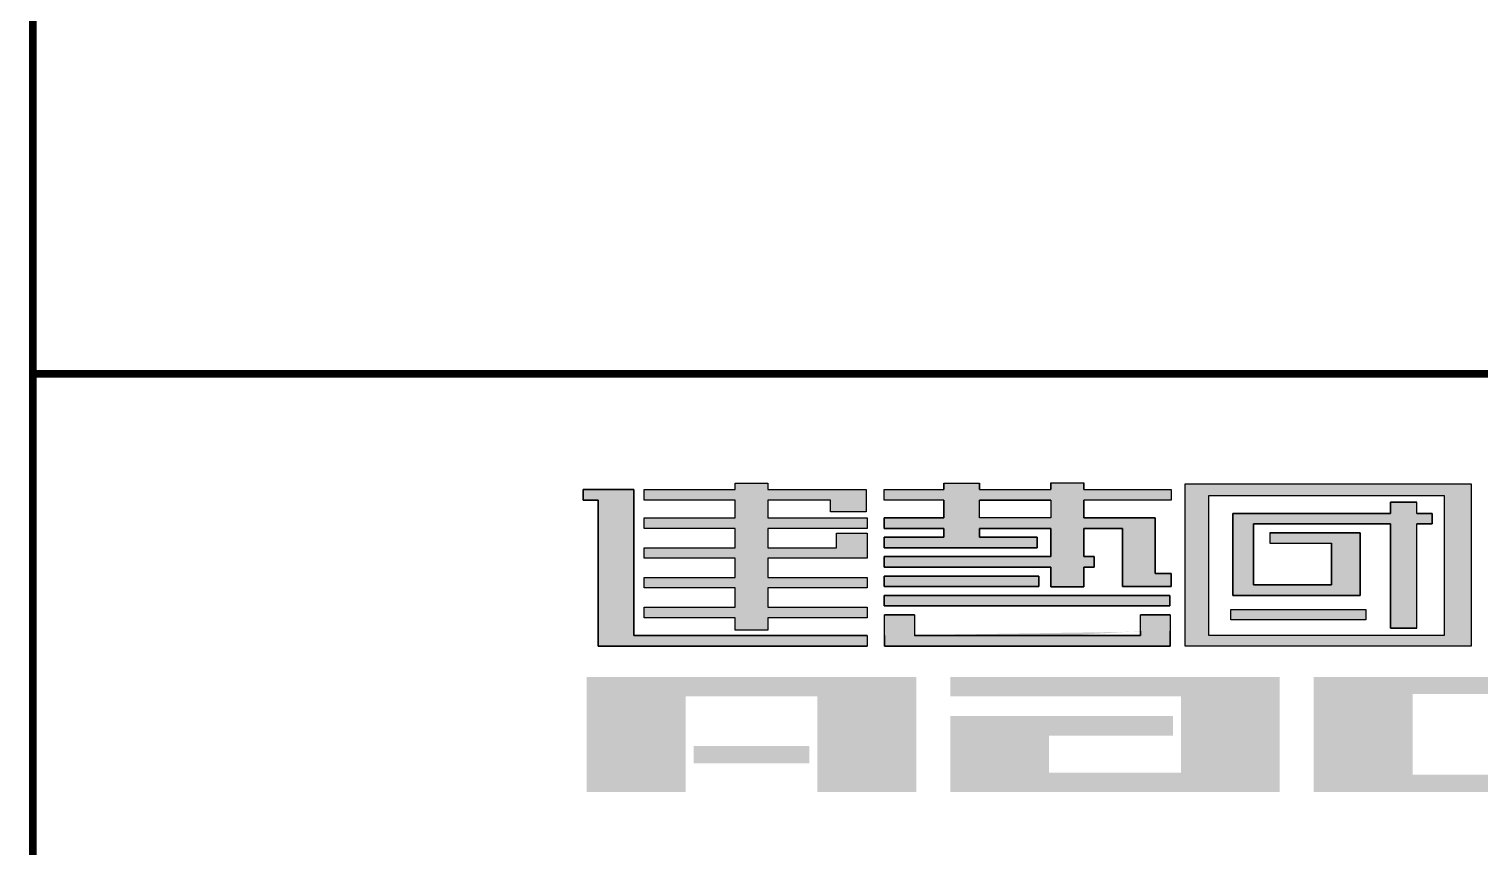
# Model space of a CAD drawing. Extents: x -737978 to 768813, y -372247 to 1140308.
# Drawn here: x -109723 to -104268, y -7266 to -4191 of the extents above; entities that cross this region are included whole.
import ezdxf

# ---------------------------------------------------------------- set-up
doc = ezdxf.new("R2010")
doc.units = 0
doc.header["$LTSCALE"] = 1000
doc.header["$MEASUREMENT"] = 0
doc.layers.get('0').update_dxf_attribs({"linetype": 'CONTINUOUS'})
doc.layers.add('PUB_TITLE', color=4, linetype='CONTINUOUS')

# ---------------------------------------------------------------- blocks, each defined once
blk = doc.blocks.new('TQ1')
for points in [[(-48411.3, -392658.4), (-48278.4, -392658.4), (-48278.4, -393041.3), (-47666.3, -393041.3), (-47666.3, -393068.6), (-48372.2, -393068.6), (-48372.2, -392685.8), (-48411.3, -392685.8)], [(-48411.3, -392658.4), (-48278.4, -392658.4), (-48278.4, -393041.3), (-47666.3, -393041.3), (-47666.3, -393068.6), (-48372.2, -393068.6), (-48372.2, -392685.8), (-48411.3, -392685.8)], [(-48012.8, -392732.7), (-48012.8, -392685.8), (-48251.1, -392685.8), (-48251.1, -392658.4), (-48012.8, -392658.4), (-48012.8, -392641.1), (-47926.8, -392641.1), (-47926.8, -392658.4), (-47669, -392658.4), (-47669, -392685.8), (-47669, -392716.9), (-47762.8, -392716.9), (-47762.8, -392685.8), (-47926.8, -392685.8), (-47926.8, -392732.7), (-47666.3, -392732.7), (-47666.3, -392760), (-47926.8, -392760), (-47926.8, -392810.8), (-47747.1, -392810.8), (-47747.1, -392772.3), (-47666.3, -392772.3), (-47666.3, -392810.8), (-47666.3, -392838.1), (-47926.8, -392838.1), (-47926.8, -392888.9), (-47666.3, -392888.9), (-47666.3, -392916.3), (-47926.8, -392916.3), (-47926.8, -392967), (-47666.3, -392967), (-47666.3, -392994.4), (-47926.8, -392994.4), (-47926.8, -393027), (-48012.8, -393027), (-48012.8, -392994.4), (-48251.1, -392994.4), (-48251.1, -392967), (-48012.8, -392967), (-48012.8, -392916.3), (-48251.1, -392916.3), (-48251.1, -392888.9), (-48012.8, -392888.9), (-48012.8, -392838.1), (-48251.1, -392838.1), (-48251.1, -392810.8), (-48012.8, -392810.8), (-48012.8, -392760), (-48251.1, -392760), (-48251.1, -392732.7)], [(-48012.8, -392732.7), (-48012.8, -392685.8), (-48251.1, -392685.8), (-48251.1, -392658.4), (-48012.8, -392658.4), (-48012.8, -392641.1), (-47926.8, -392641.1), (-47926.8, -392658.4), (-47669, -392658.4), (-47669, -392685.8), (-47669, -392716.9), (-47762.8, -392716.9), (-47762.8, -392685.8), (-47926.8, -392685.8), (-47926.8, -392732.7), (-47666.3, -392732.7), (-47666.3, -392760), (-47926.8, -392760), (-47926.8, -392810.8), (-47747.1, -392810.8), (-47747.1, -392772.3), (-47666.3, -392772.3), (-47666.3, -392810.8), (-47666.3, -392838.1), (-47926.8, -392838.1), (-47926.8, -392888.9), (-47666.3, -392888.9), (-47666.3, -392916.3), (-47926.8, -392916.3), (-47926.8, -392967), (-47666.3, -392967), (-47666.3, -392994.4), (-47926.8, -392994.4), (-47926.8, -393027), (-48012.8, -393027), (-48012.8, -392994.4), (-48251.1, -392994.4), (-48251.1, -392967), (-48012.8, -392967), (-48012.8, -392916.3), (-48251.1, -392916.3), (-48251.1, -392888.9), (-48012.8, -392888.9), (-48012.8, -392838.1), (-48251.1, -392838.1), (-48251.1, -392810.8), (-48012.8, -392810.8), (-48012.8, -392760), (-48251.1, -392760), (-48251.1, -392732.7)], [(-46294.6, -392691.6), (-46294.6, -392720.9), (-46708, -392720.9), (-46708, -392935.8), (-46373.9, -392935.8), (-46373.9, -392771.7), (-46610.3, -392771.7), (-46610.3, -392799.1), (-46449.1, -392799.1), (-46449.1, -392908.5), (-46653.3, -392908.5), (-46653.3, -392748.3), (-46294.6, -392748.3), (-46294.6, -393021.7), (-46225.3, -393021.7), (-46225.3, -392748.3), (-46185.2, -392748.3), (-46185.2, -392720.9), (-46225.3, -392720.9), (-46225.3, -392691.6)], [(-46294.6, -392691.6), (-46294.6, -392720.9), (-46708, -392720.9), (-46708, -392935.8), (-46373.9, -392935.8), (-46373.9, -392771.7), (-46610.3, -392771.7), (-46610.3, -392799.1), (-46449.1, -392799.1), (-46449.1, -392908.5), (-46653.3, -392908.5), (-46653.3, -392748.3), (-46294.6, -392748.3), (-46294.6, -393021.7), (-46225.3, -393021.7), (-46225.3, -392748.3), (-46185.2, -392748.3), (-46185.2, -392720.9), (-46225.3, -392720.9), (-46225.3, -392691.6)], [(-46358.7, -392972.9), (-46358.7, -393000.3), (-46713.2, -393000.3), (-46713.2, -392972.9)], [(-46358.7, -392972.9), (-46358.7, -393000.3), (-46713.2, -393000.3), (-46713.2, -392972.9)]]:
    blk.add_hatch(color=252).paths.add_polyline_path(points)
h = blk.add_hatch(color=252)
h.paths.add_polyline_path([(-47465.9, -392641.5), (-47372.1, -392641.5), (-47372.1, -392658.4), (-47184.6, -392658.4), (-47184.6, -392641), (-47098.7, -392641), (-47098.7, -392658.4), (-46869, -392658.4), (-46869, -392685.8), (-47098.7, -392685.8), (-47098.7, -392732.7), (-46911.1, -392732.7), (-46911.1, -392878.3), (-46869.6, -392878.3), (-46869.6, -392912.4), (-46997.1, -392912.4), (-46997.1, -392760), (-47098.7, -392760), (-47098.7, -392834.2), (-47071, -392834.2), (-47071, -392861.6), (-47098.7, -392861.6), (-47098.7, -392913.7), (-47184.6, -392913.7), (-47184.6, -392861.6), (-47622.1, -392861.6), (-47622.1, -392834.2), (-47184.6, -392834.2), (-47184.6, -392760), (-47372.1, -392760), (-47372.1, -392783.4), (-47221, -392783.4), (-47221, -392810.8), (-47622.1, -392810.8), (-47622.1, -392783.4), (-47465.9, -392783.4), (-47465.9, -392760), (-47622.1, -392760), (-47622.1, -392732.7), (-47465.9, -392732.7), (-47465.9, -392685.8), (-47622.1, -392685.8), (-47622.1, -392658.4), (-47465.9, -392658.4)])
h.paths.add_polyline_path([(-47372.1, -392685.8), (-47184.6, -392685.8), (-47184.6, -392732.7), (-47372.1, -392732.7)], flags=16)
h = blk.add_hatch(color=252)
h.paths.add_polyline_path([(-46153.3, -393041.3), (-46770.5, -393041.3), (-46770.5, -392674.1), (-46153.3, -392674.1)], flags=16)
h.paths.add_polyline_path([(-46833, -392642.8), (-46082.9, -392642.8), (-46082.9, -393068.6), (-46833, -393068.6)])
h = blk.add_hatch(color=252)
h.paths.add_polyline_path([(-46153.3, -393041.3), (-46770.5, -393041.3), (-46770.5, -392674.1), (-46153.3, -392674.1)], flags=16)
h.paths.add_polyline_path([(-46833, -392642.8), (-46082.9, -392642.8), (-46082.9, -393068.6), (-46833, -393068.6)])
h = blk.add_hatch(color=252)
h.paths.add_polyline_path([(-47621.1, -392986.6), (-47542.9, -392986.6), (-47542.9, -393041.3), (-46949.7, -393041.3), (-46949.7, -392986.6), (-46871.6, -392986.6), (-46871.6, -393068.6), (-47621.1, -393068.6)])
h.paths.add_polyline_path([(-47622.1, -392935.8), (-46872.6, -392935.8), (-46872.6, -392963.1), (-47622.1, -392963.1)])
h.paths.add_polyline_path([(-47622.1, -392885), (-47216.4, -392885), (-47216.4, -392912.4), (-47622.1, -392912.4)])
h = blk.add_hatch(color=252)
h.paths.add_polyline_path([(-47621.1, -392986.6), (-47542.9, -392986.6), (-47542.9, -393041.3), (-46949.7, -393041.3), (-46949.7, -392986.6), (-46871.6, -392986.6), (-46871.6, -393068.6), (-47621.1, -393068.6)])
h.paths.add_polyline_path([(-47622.1, -392935.8), (-46872.6, -392935.8), (-46872.6, -392963.1), (-47622.1, -392963.1)])
h.paths.add_polyline_path([(-47622.1, -392885), (-47216.4, -392885), (-47216.4, -392912.4), (-47622.1, -392912.4)])
h = blk.add_hatch(color=252)
h.paths.add_polyline_path([(-47542.9, -392986.6), (-47621.1, -392986.6), (-47621.1, -393068.6), (-46871.6, -393068.6), (-46871.6, -392986.6), (-46949.7, -392986.6), (-46949.7, -393041.3), (-47542.9, -393041.3)])
h.paths.add_polyline_path([(-46871.6, -393068.6), (-47621.1, -393068.6)], flags=17)
h.paths.add_polyline_path([(-47542.9, -393041.3), (-46949.7, -393041.3)], flags=16)
h.paths.add_polyline_path([(-47542.9, -393041.3), (-46958, -393041.3)], flags=16)
h.paths.add_polyline_path([(-47542.9, -393029.6), (-47542.9, -393041.3)], flags=16)
h.paths.add_polyline_path([(-47621.1, -393068.6), (-47621.1, -393029.6)], flags=16)
h.paths.add_polyline_path([(-46879.9, -393068.6), (-47621.1, -393068.6)], flags=16)
edge = h.paths.add_edge_path(flags=17)
edge.add_line((-46949.7, -393029.6), (-46949.7, -393041.3))
edge.add_line((-46871.6, -393068.6), (-46871.6, -393029.6))
edge.add_line((-47621.1, -393041.3), (-47621.1, -393068.6))
h = blk.add_hatch(color=252)
h.paths.add_polyline_path([(-47448.8, -393252.5), (-47448.8, -393451.9), (-46584.8, -393451.9), (-46584.8, -393149.5), (-47448.8, -393149.5), (-47448.8, -393200.8), (-46844, -393200.8), (-46844, -393400.5), (-47189.6, -393400.5), (-47189.6, -393303.8), (-46865, -393303.8), (-46865, -393252.5)])
h.paths.add_polyline_path([(-48121.9, -393330.9), (-47818.3, -393330.9), (-47818.3, -393376.3), (-48121.9, -393376.3)], flags=17)
h.paths.add_polyline_path([(-48142.9, -393200.8), (-47797.3, -393200.8), (-47797.3, -393451.9), (-47538.1, -393451.9), (-47538.1, -393149.5), (-48402.1, -393149.5), (-48402.1, -393451.9), (-48142.9, -393451.9)])
h.paths.add_polyline_path([(-45542.3, -393451.9), (-45542.3, -393149.5), (-45283.1, -393149.5), (-45283.1, -393451.9)])
h.paths.add_polyline_path([(-45631.5, -393451.9), (-45631.5, -393406.5), (-46236.3, -393406.5), (-46236.3, -393194.8), (-45631.5, -393194.8), (-45631.5, -393149.5), (-46495.5, -393149.5), (-46495.5, -393451.9)])
edge = h.paths.add_edge_path()
edge.add_line((-47448.8, -393451.9), (-47283.7, -393451.9))
at = {"color": 252}
for p, q in [((-48411.3, -392658.4), (-48411.3, -392685.8)), ((-48278.4, -392658.4), (-48411.3, -392658.4)), ((-48411.3, -392658.4), (-48411.3, -392685.8)), ((-48278.4, -392658.4), (-48411.3, -392658.4)), ((-48411.3, -392685.8), (-48411.3, -392658.4)), ((-48411.3, -392658.4), (-48278.4, -392658.4)), ((-48411.3, -392685.8), (-48411.3, -392658.4)), ((-48411.3, -392658.4), (-48278.4, -392658.4)), ((-48278.4, -393041.3), (-48278.4, -392658.4)), ((-48278.4, -393041.3), (-48278.4, -392658.4)), ((-48278.4, -392658.4), (-48278.4, -393041.3)), ((-48278.4, -392658.4), (-48278.4, -393041.3)), ((-48251.1, -392658.4), (-48012.8, -392658.4)), ((-48251.1, -392685.8), (-48251.1, -392658.4)), ((-48251.1, -392658.4), (-48012.8, -392658.4)), ((-48251.1, -392685.8), (-48251.1, -392658.4)), ((-48012.8, -392641.1), (-47926.8, -392641.1)), ((-48012.8, -392658.4), (-48012.8, -392641.1)), ((-48012.8, -392641.1), (-47926.8, -392641.1)), ((-48012.8, -392658.4), (-48012.8, -392641.1)), ((-47926.8, -392641.1), (-47926.8, -392658.4)), ((-47926.8, -392641.1), (-47926.8, -392658.4)), ((-47926.8, -392658.4), (-47669, -392658.4)), ((-47926.8, -392658.4), (-47669, -392658.4)), ((-47669, -392658.4), (-47669, -392685.8)), ((-47669, -392658.4), (-47669, -392685.8)), ((-47622.1, -392685.8), (-47622.1, -392658.4)), ((-47622.1, -392685.8), (-47622.1, -392658.4)), ((-47622.1, -392685.8), (-47622.1, -392658.4)), ((-47622.1, -392685.8), (-47622.1, -392658.4)), ((-47622.1, -392658.4), (-47465.9, -392658.4)), ((-47465.9, -392641.5), (-47465.9, -392658.4)), ((-47465.9, -392641.5), (-47372.1, -392641.5)), ((-47462, -392641.5), (-47372.1, -392641.5)), ((-47372.1, -392658.4), (-47372.1, -392641.5)), ((-47372.1, -392658.4), (-47184.6, -392658.4)), ((-47344.8, -392658.4), (-47184.6, -392658.4)), ((-47184.6, -392641), (-47184.6, -392658.4)), ((-47184.6, -392641), (-47098.7, -392641)), ((-47098.7, -392658.4), (-47098.7, -392641)), ((-47098.7, -392658.4), (-46869, -392658.4)), ((-47047.2, -392658.4), (-46869, -392658.4)), ((-47047.2, -392658.4), (-46869, -392658.4)), ((-47047.2, -392658.4), (-46869, -392658.4)), ((-46869, -392658.4), (-46869, -392685.8)), ((-46869, -392658.4), (-46869, -392685.8)), ((-46869, -392658.4), (-46869, -392685.8)), ((-46869, -392658.4), (-46869, -392685.8)), ((-46833, -393068.6), (-46833, -392642.8)), ((-46833, -392642.8), (-46082.9, -392642.8)), ((-46833, -393068.6), (-46833, -392642.8)), ((-46833, -392642.8), (-46082.9, -392642.8)), ((-46082.9, -392642.8), (-46082.9, -393068.6)), ((-46082.9, -392642.8), (-46082.9, -393068.6)), ((-48411.3, -392685.8), (-48372.2, -392685.8)), ((-48411.3, -392685.8), (-48372.2, -392685.8)), ((-48372.2, -392685.8), (-48411.3, -392685.8)), ((-48372.2, -392685.8), (-48411.3, -392685.8)), ((-48372.2, -392685.8), (-48372.2, -393068.6)), ((-48372.2, -392685.8), (-48372.2, -393068.6)), ((-48372.2, -393068.6), (-48372.2, -392685.8)), ((-48372.2, -393068.6), (-48372.2, -392685.8)), ((-48012.8, -392685.8), (-48251.1, -392685.8)), ((-48012.8, -392685.8), (-48251.1, -392685.8)), ((-48012.8, -392732.7), (-48012.8, -392685.8)), ((-48012.8, -392732.7), (-48012.8, -392685.8)), ((-47926.8, -392685.8), (-47926.8, -392732.7)), ((-47762.8, -392685.8), (-47926.8, -392685.8)), ((-47926.8, -392685.8), (-47926.8, -392732.7)), ((-47762.8, -392685.8), (-47926.8, -392685.8)), ((-47762.8, -392716.9), (-47762.8, -392685.8)), ((-47762.8, -392716.9), (-47762.8, -392685.8)), ((-47669, -392685.8), (-47669, -392716.9)), ((-47669, -392685.8), (-47669, -392716.9)), ((-47465.9, -392685.8), (-47622.1, -392685.8)), ((-47465.9, -392685.8), (-47622.1, -392685.8)), ((-47465.9, -392685.8), (-47465.9, -392732.7)), ((-47372.1, -392732.7), (-47372.1, -392685.8)), ((-47184.6, -392685.8), (-47372.1, -392685.8)), ((-47184.6, -392685.8), (-47184.6, -392732.7)), ((-47098.7, -392732.7), (-47098.7, -392685.8)), ((-46869, -392685.8), (-47098.7, -392685.8)), ((-46869, -392685.8), (-47047.2, -392685.8)), ((-46869, -392685.8), (-47047.2, -392685.8)), ((-46869, -392685.8), (-47047.2, -392685.8)), ((-46770.5, -392674.1), (-46153.3, -392674.1)), ((-46770.5, -393041.3), (-46770.5, -392674.1)), ((-46770.5, -392674.1), (-46153.3, -392674.1)), ((-46770.5, -393041.3), (-46770.5, -392674.1)), ((-46294.6, -392691.6), (-46294.6, -392720.9)), ((-46294.6, -392691.6), (-46225.3, -392691.6)), ((-46294.6, -392720.9), (-46294.6, -392691.6)), ((-46225.3, -392691.6), (-46294.6, -392691.6)), ((-46294.6, -392691.6), (-46294.6, -392720.9)), ((-46294.6, -392691.6), (-46225.3, -392691.6)), ((-46294.6, -392720.9), (-46294.6, -392691.6)), ((-46225.3, -392691.6), (-46294.6, -392691.6)), ((-46225.3, -392720.9), (-46225.3, -392691.6)), ((-46225.3, -392720.9), (-46225.3, -392691.6)), ((-46225.3, -392720.9), (-46225.3, -392691.6)), ((-46225.3, -392720.9), (-46225.3, -392691.6)), ((-46153.3, -392674.1), (-46153.3, -393041.3)), ((-46153.3, -392674.1), (-46153.3, -393041.3)), ((-48251.1, -392732.7), (-48012.8, -392732.7)), ((-48251.1, -392760), (-48251.1, -392732.7)), ((-48251.1, -392732.7), (-48012.8, -392732.7)), ((-48251.1, -392760), (-48251.1, -392732.7)), ((-47926.8, -392732.7), (-47666.3, -392732.7)), ((-47926.8, -392732.7), (-47666.3, -392732.7)), ((-47669, -392716.9), (-47762.8, -392716.9)), ((-47669, -392716.9), (-47762.8, -392716.9)), ((-47666.3, -392732.7), (-47666.3, -392760)), ((-47666.3, -392732.7), (-47666.3, -392760)), ((-47622.1, -392732.7), (-47622.1, -392760)), ((-47465.9, -392732.7), (-47622.1, -392732.7)), ((-47622.1, -392732.7), (-47622.1, -392760)), ((-47465.9, -392732.7), (-47622.1, -392732.7)), ((-47465.9, -392707.7), (-47465.9, -392732.7)), ((-47372.1, -392732.7), (-47372.1, -392707.7)), ((-47184.6, -392732.7), (-47372.1, -392732.7)), ((-47184.6, -392732.7), (-47372.1, -392732.7)), ((-47098.7, -392732.7), (-47098.7, -392707.4)), ((-46911.1, -392732.7), (-47098.7, -392732.7)), ((-46911.1, -392732.7), (-47098.7, -392732.7)), ((-46911.1, -392878.3), (-46911.1, -392732.7)), ((-46911.1, -392878.3), (-46911.1, -392732.7)), ((-46708, -392720.9), (-46708, -392935.8)), ((-46294.6, -392720.9), (-46708, -392720.9)), ((-46708, -392720.9), (-46294.6, -392720.9)), ((-46708, -392935.8), (-46708, -392720.9)), ((-46708, -392720.9), (-46708, -392935.8)), ((-46294.6, -392720.9), (-46708, -392720.9)), ((-46708, -392720.9), (-46294.6, -392720.9)), ((-46708, -392935.8), (-46708, -392720.9)), ((-46225.3, -392720.9), (-46185.2, -392720.9)), ((-46185.2, -392720.9), (-46225.3, -392720.9)), ((-46225.3, -392720.9), (-46185.2, -392720.9)), ((-46185.2, -392720.9), (-46225.3, -392720.9)), ((-46185.2, -392720.9), (-46185.2, -392748.3)), ((-46185.2, -392748.3), (-46185.2, -392720.9)), ((-46185.2, -392720.9), (-46185.2, -392748.3)), ((-46185.2, -392748.3), (-46185.2, -392720.9)), ((-48012.8, -392760), (-48251.1, -392760)), ((-48012.8, -392760), (-48251.1, -392760)), ((-48012.8, -392810.8), (-48012.8, -392760)), ((-48012.8, -392810.8), (-48012.8, -392760)), ((-47926.8, -392760), (-47926.8, -392810.8)), ((-47666.3, -392760), (-47926.8, -392760)), ((-47926.8, -392760), (-47926.8, -392810.8)), ((-47666.3, -392760), (-47926.8, -392760)), ((-47747.1, -392772.3), (-47666.3, -392772.3)), ((-47747.1, -392810.8), (-47747.1, -392772.3)), ((-47747.1, -392772.3), (-47666.3, -392772.3)), ((-47747.1, -392810.8), (-47747.1, -392772.3)), ((-47666.3, -392772.3), (-47666.3, -392810.8)), ((-47666.3, -392772.3), (-47666.3, -392810.8)), ((-47622.1, -392760), (-47465.9, -392760)), ((-47622.1, -392760), (-47465.9, -392760)), ((-47465.9, -392760), (-47465.9, -392783.4)), ((-47465.9, -392760), (-47465.9, -392783.4)), ((-47372.1, -392760), (-47184.6, -392760)), ((-47372.1, -392783.4), (-47372.1, -392760)), ((-47372.1, -392760), (-47184.6, -392760)), ((-47372.1, -392783.4), (-47372.1, -392760)), ((-47184.6, -392760), (-47184.6, -392834.2)), ((-47184.6, -392760), (-47184.6, -392834.2)), ((-47098.7, -392760), (-46997.1, -392760)), ((-47098.7, -392834.2), (-47098.7, -392760)), ((-47098.7, -392760), (-46997.1, -392760)), ((-47098.7, -392834.2), (-47098.7, -392760)), ((-46997.1, -392760), (-46997.1, -392912.4)), ((-46997.1, -392760), (-46997.1, -392912.4)), ((-46653.3, -392748.3), (-46294.6, -392748.3)), ((-46653.3, -392908.5), (-46653.3, -392748.3)), ((-46653.3, -392748.3), (-46653.3, -392908.5)), ((-46294.6, -392748.3), (-46653.3, -392748.3)), ((-46653.3, -392748.3), (-46294.6, -392748.3)), ((-46653.3, -392908.5), (-46653.3, -392748.3)), ((-46653.3, -392748.3), (-46653.3, -392908.5)), ((-46294.6, -392748.3), (-46653.3, -392748.3)), ((-46610.3, -392771.7), (-46610.3, -392799.1)), ((-46373.9, -392771.7), (-46610.3, -392771.7)), ((-46610.3, -392771.7), (-46373.9, -392771.7)), ((-46610.3, -392771.7), (-46610.3, -392771.7)), ((-46610.3, -392771.7), (-46610.3, -392799.1)), ((-46610.3, -392771.7), (-46610.3, -392799.1)), ((-46373.9, -392771.7), (-46610.3, -392771.7)), ((-46610.3, -392771.7), (-46373.9, -392771.7)), ((-46610.3, -392771.7), (-46610.3, -392771.7)), ((-46610.3, -392771.7), (-46610.3, -392799.1)), ((-46373.9, -392935.8), (-46373.9, -392771.7)), ((-46373.9, -392771.7), (-46373.9, -392935.8)), ((-46373.9, -392935.8), (-46373.9, -392771.7)), ((-46373.9, -392771.7), (-46373.9, -392935.8)), ((-46294.6, -392748.3), (-46294.6, -393021.7)), ((-46294.6, -393021.7), (-46294.6, -392748.3)), ((-46294.6, -392748.3), (-46294.6, -393021.7)), ((-46294.6, -393021.7), (-46294.6, -392748.3)), ((-46185.2, -392748.3), (-46225.3, -392748.3)), ((-46225.3, -393021.7), (-46225.3, -392748.3)), ((-46225.3, -392748.3), (-46185.2, -392748.3)), ((-46225.3, -393021.7), (-46225.3, -392748.3)), ((-46185.2, -392748.3), (-46225.3, -392748.3)), ((-46225.3, -393021.7), (-46225.3, -392748.3)), ((-46225.3, -392748.3), (-46185.2, -392748.3)), ((-46225.3, -393021.7), (-46225.3, -392748.3)), ((-48251.1, -392810.8), (-48012.8, -392810.8)), ((-48251.1, -392838.1), (-48251.1, -392810.8)), ((-48251.1, -392810.8), (-48012.8, -392810.8)), ((-48251.1, -392838.1), (-48251.1, -392810.8)), ((-47926.8, -392810.8), (-47747.1, -392810.8)), ((-47926.8, -392810.8), (-47747.1, -392810.8)), ((-47666.3, -392810.8), (-47666.3, -392838.1)), ((-47666.3, -392810.8), (-47666.3, -392838.1)), ((-47622.1, -392783.4), (-47622.1, -392810.8)), ((-47465.9, -392783.4), (-47622.1, -392783.4)), ((-47622.1, -392783.4), (-47622.1, -392810.8)), ((-47465.9, -392783.4), (-47622.1, -392783.4)), ((-47622.1, -392810.8), (-47221, -392810.8)), ((-47622.1, -392810.8), (-47221, -392810.8)), ((-47221, -392783.4), (-47372.1, -392783.4)), ((-47221, -392783.4), (-47372.1, -392783.4)), ((-47221, -392810.8), (-47221, -392783.4)), ((-47221, -392810.8), (-47221, -392783.4)), ((-46610.3, -392799.1), (-46449.1, -392799.1)), ((-46610.3, -392799.1), (-46449.1, -392799.1)), ((-46610.3, -392799.1), (-46449.1, -392799.1)), ((-46610.3, -392799.1), (-46449.1, -392799.1)), ((-46449.1, -392799.1), (-46449.1, -392908.5)), ((-46449.1, -392908.5), (-46449.1, -392799.1)), ((-46449.1, -392799.1), (-46449.1, -392908.5)), ((-46449.1, -392908.5), (-46449.1, -392799.1)), ((-48012.8, -392838.1), (-48251.1, -392838.1)), ((-48012.8, -392838.1), (-48251.1, -392838.1)), ((-48012.8, -392888.9), (-48012.8, -392838.1)), ((-48012.8, -392888.9), (-48012.8, -392838.1)), ((-47926.8, -392838.1), (-47926.8, -392888.9)), ((-47666.3, -392838.1), (-47926.8, -392838.1)), ((-47926.8, -392838.1), (-47926.8, -392888.9)), ((-47666.3, -392838.1), (-47926.8, -392838.1)), ((-47622.1, -392834.2), (-47622.1, -392861.6)), ((-47184.6, -392834.2), (-47622.1, -392834.2)), ((-47622.1, -392834.2), (-47622.1, -392861.6)), ((-47184.6, -392834.2), (-47622.1, -392834.2)), ((-47071, -392834.2), (-47098.7, -392834.2)), ((-47071, -392834.2), (-47098.7, -392834.2)), ((-47071, -392861.6), (-47071, -392834.2)), ((-47071, -392861.6), (-47071, -392834.2)), ((-48251.1, -392888.9), (-48012.8, -392888.9)), ((-48251.1, -392916.3), (-48251.1, -392888.9)), ((-48251.1, -392888.9), (-48012.8, -392888.9)), ((-48251.1, -392916.3), (-48251.1, -392888.9)), ((-47926.8, -392888.9), (-47666.3, -392888.9)), ((-47926.8, -392888.9), (-47666.3, -392888.9)), ((-47666.3, -392888.9), (-47666.3, -392916.3)), ((-47666.3, -392888.9), (-47666.3, -392916.3)), ((-47622.1, -392861.6), (-47184.6, -392861.6)), ((-47622.1, -392861.6), (-47184.6, -392861.6)), ((-47622.1, -392885), (-47622.1, -392912.4)), ((-47216.4, -392885), (-47622.1, -392885)), ((-47622.1, -392885), (-47622.1, -392912.4)), ((-47216.4, -392885), (-47622.1, -392885)), ((-47216.4, -392912.4), (-47216.4, -392885)), ((-47216.4, -392912.4), (-47216.4, -392885)), ((-47184.6, -392861.6), (-47184.6, -392913.7)), ((-47184.6, -392861.6), (-47184.6, -392913.7)), ((-47098.7, -392861.6), (-47071, -392861.6)), ((-47098.7, -392913.7), (-47098.7, -392861.6)), ((-47098.7, -392861.6), (-47071, -392861.6)), ((-47098.7, -392913.7), (-47098.7, -392861.6)), ((-46869.6, -392878.3), (-46911.1, -392878.3)), ((-46869.6, -392878.3), (-46911.1, -392878.3)), ((-46869.6, -392912.4), (-46869.6, -392878.3)), ((-46869.6, -392912.4), (-46869.6, -392878.3)), ((-48012.8, -392916.3), (-48251.1, -392916.3)), ((-48012.8, -392916.3), (-48251.1, -392916.3)), ((-48012.8, -392967), (-48012.8, -392916.3)), ((-48012.8, -392967), (-48012.8, -392916.3)), ((-47926.8, -392916.3), (-47926.8, -392967)), ((-47666.3, -392916.3), (-47926.8, -392916.3)), ((-47926.8, -392916.3), (-47926.8, -392967)), ((-47666.3, -392916.3), (-47926.8, -392916.3)), ((-47622.1, -392912.4), (-47216.4, -392912.4)), ((-47622.1, -392912.4), (-47216.4, -392912.4)), ((-47184.6, -392913.7), (-47098.7, -392913.7)), ((-47184.6, -392913.7), (-47098.7, -392913.7)), ((-46997.1, -392912.4), (-46904.6, -392912.4)), ((-46997.1, -392912.4), (-46904.6, -392912.4)), ((-46904.6, -392912.4), (-46869.6, -392912.4)), ((-46904.6, -392912.4), (-46869.6, -392912.4)), ((-46449.1, -392908.5), (-46653.3, -392908.5)), ((-46653.3, -392908.5), (-46449.1, -392908.5)), ((-46449.1, -392908.5), (-46653.3, -392908.5)), ((-46653.3, -392908.5), (-46449.1, -392908.5)), ((-48251.1, -392967), (-48012.8, -392967)), ((-48251.1, -392994.4), (-48251.1, -392967)), ((-48251.1, -392967), (-48012.8, -392967)), ((-48251.1, -392994.4), (-48251.1, -392967)), ((-47926.8, -392967), (-47666.3, -392967)), ((-47926.8, -392967), (-47666.3, -392967)), ((-47666.3, -392967), (-47666.3, -392994.4)), ((-47666.3, -392967), (-47666.3, -392994.4)), ((-47622.1, -392935.8), (-47622.1, -392963.1)), ((-46872.6, -392935.8), (-47622.1, -392935.8)), ((-47622.1, -392935.8), (-47622.1, -392963.1)), ((-46872.6, -392935.8), (-47622.1, -392935.8)), ((-47622.1, -392963.1), (-46872.6, -392963.1)), ((-47622.1, -392963.1), (-46872.6, -392963.1)), ((-46872.6, -392963.1), (-46872.6, -392935.8)), ((-46872.6, -392963.1), (-46872.6, -392935.8)), ((-46708, -392935.8), (-46373.9, -392935.8)), ((-46373.9, -392935.8), (-46708, -392935.8)), ((-46708, -392935.8), (-46373.9, -392935.8)), ((-46373.9, -392935.8), (-46708, -392935.8)), ((-48012.8, -392994.4), (-48251.1, -392994.4)), ((-48012.8, -392994.4), (-48251.1, -392994.4)), ((-48012.8, -393027), (-48012.8, -392994.4)), ((-48012.8, -393027), (-48012.8, -392994.4)), ((-47926.8, -392994.4), (-47926.8, -393027)), ((-47666.3, -392994.4), (-47926.8, -392994.4)), ((-47926.8, -392994.4), (-47926.8, -393027)), ((-47666.3, -392994.4), (-47926.8, -392994.4)), ((-47542.9, -392986.6), (-47621.1, -392986.6)), ((-47621.1, -393068.6), (-47621.1, -392986.6)), ((-47542.9, -392986.6), (-47621.1, -392986.6)), ((-47621.1, -393068.6), (-47621.1, -392986.6)), ((-47542.9, -392986.6), (-47542.9, -393041.3)), ((-47542.9, -392986.6), (-47542.9, -393041.3)), ((-46871.6, -392986.6), (-46949.7, -392986.6)), ((-46871.6, -392986.6), (-46949.7, -392986.6)), ((-46949.7, -393041.3), (-46949.7, -392986.6)), ((-46949.7, -393041.3), (-46949.7, -392986.6)), ((-46871.6, -392986.6), (-46871.6, -393068.6)), ((-46871.6, -392986.6), (-46871.6, -393068.6)), ((-46713.2, -392972.9), (-46358.7, -392972.9)), ((-46713.2, -393000.3), (-46713.2, -392972.9)), ((-46713.2, -392972.9), (-46358.7, -392972.9)), ((-46713.2, -393000.3), (-46713.2, -392972.9)), ((-46358.7, -393000.3), (-46713.2, -393000.3)), ((-46358.7, -393000.3), (-46713.2, -393000.3)), ((-46358.7, -392972.9), (-46358.7, -393000.3)), ((-46358.7, -392972.9), (-46358.7, -393000.3)), ((-47926.8, -393027), (-48012.8, -393027)), ((-47926.8, -393027), (-48012.8, -393027)), ((-47621.1, -393068.6), (-47621.1, -393029.6)), ((-47621.1, -393029.6), (-47621.1, -393029.6)), ((-47621.1, -393068.6), (-47621.1, -393029.6)), ((-47621.1, -393068.6), (-47621.1, -393029.6)), ((-47621.1, -393029.6), (-47621.1, -393029.6)), ((-47621.1, -393068.6), (-47621.1, -393029.6)), ((-47542.9, -393029.6), (-47542.9, -393041.3)), ((-47542.9, -393029.6), (-47542.9, -393041.3)), ((-47542.9, -393029.6), (-47542.9, -393041.3)), ((-47542.9, -393029.6), (-47542.9, -393041.3)), ((-46949.7, -393029.6), (-46949.7, -393041.3)), ((-46949.7, -393029.6), (-46949.7, -393041.3)), ((-46871.6, -393068.6), (-46871.6, -393029.6)), ((-46871.6, -393068.6), (-46871.6, -393029.6)), ((-46153.3, -393041.3), (-46770.5, -393041.3)), ((-46153.3, -393041.3), (-46770.5, -393041.3)), ((-46294.6, -393021.7), (-46225.3, -393021.7)), ((-46225.3, -393021.7), (-46294.6, -393021.7)), ((-46294.6, -393021.7), (-46225.3, -393021.7)), ((-46225.3, -393021.7), (-46294.6, -393021.7)), ((-46082.9, -393068.6), (-46833, -393068.6)), ((-46082.9, -393068.6), (-46833, -393068.6))]:
    blk.add_line(p, q, dxfattribs=at)
at = {"color": 7}
for p, q in [((-47666.3, -393041.3), (-48278.4, -393041.3)), ((-47666.3, -393041.3), (-48278.4, -393041.3)), ((-48278.4, -393041.3), (-47666.3, -393041.3)), ((-48278.4, -393041.3), (-47666.3, -393041.3)), ((-47666.3, -393041.3), (-47666.3, -393068.6)), ((-47666.3, -393041.3), (-47666.3, -393068.6)), ((-47666.3, -393041.3), (-47666.3, -393068.6)), ((-47666.3, -393041.3), (-47666.3, -393068.6)), ((-47621.1, -393041.3), (-47621.1, -393068.6)), ((-47621.1, -393041.3), (-47621.1, -393068.6)), ((-47542.9, -393041.3), (-46949.7, -393041.3)), ((-46949.7, -393041.3), (-47542.9, -393041.3)), ((-47542.9, -393041.3), (-46958, -393041.3)), ((-47542.9, -393041.3), (-46958, -393041.3)), ((-47542.9, -393041.3), (-46949.7, -393041.3)), ((-46949.7, -393041.3), (-47542.9, -393041.3)), ((-47542.9, -393041.3), (-46958, -393041.3)), ((-47542.9, -393041.3), (-46958, -393041.3)), ((-48372.2, -393068.6), (-47666.3, -393068.6)), ((-48372.2, -393068.6), (-47666.3, -393068.6)), ((-47666.3, -393068.6), (-48372.2, -393068.6)), ((-47666.3, -393068.6), (-48372.2, -393068.6)), ((-46871.6, -393068.6), (-47621.1, -393068.6)), ((-47621.1, -393068.6), (-46871.6, -393068.6)), ((-46879.9, -393068.6), (-47621.1, -393068.6)), ((-46879.9, -393068.6), (-47621.1, -393068.6)), ((-46871.6, -393068.6), (-47621.1, -393068.6)), ((-47621.1, -393068.6), (-46871.6, -393068.6)), ((-46879.9, -393068.6), (-47621.1, -393068.6)), ((-46879.9, -393068.6), (-47621.1, -393068.6))]:
    blk.add_line(p, q, dxfattribs=at)
at = {"color": 252}
for points in [[(-47465.9, -392641.5), (-47372.1, -392641.5), (-47372.1, -392658.4), (-47184.6, -392658.4), (-47184.6, -392641), (-47098.7, -392641), (-47098.7, -392658.4), (-46869, -392658.4), (-46869, -392685.8), (-47098.7, -392685.8), (-47098.7, -392732.7), (-46911.1, -392732.7), (-46911.1, -392878.3), (-46869.6, -392878.3), (-46869.6, -392912.4), (-46997.1, -392912.4), (-46997.1, -392760), (-47098.7, -392760), (-47098.7, -392834.2), (-47071, -392834.2), (-47071, -392861.6), (-47098.7, -392861.6), (-47098.7, -392913.7), (-47184.6, -392913.7), (-47184.6, -392861.6), (-47622.1, -392861.6), (-47622.1, -392834.2), (-47184.6, -392834.2), (-47184.6, -392760), (-47372.1, -392760), (-47372.1, -392783.4), (-47221, -392783.4), (-47221, -392810.8), (-47622.1, -392810.8), (-47622.1, -392783.4), (-47465.9, -392783.4), (-47465.9, -392760), (-47622.1, -392760), (-47622.1, -392732.7), (-47465.9, -392732.7), (-47465.9, -392685.8), (-47622.1, -392685.8), (-47622.1, -392658.4), (-47465.9, -392658.4)], [(-47622.1, -392885), (-47216.4, -392885), (-47216.4, -392912.4), (-47622.1, -392912.4)], [(-47622.1, -392885), (-47216.4, -392885), (-47216.4, -392912.4), (-47622.1, -392912.4)], [(-47622.1, -392935.8), (-46872.6, -392935.8), (-46872.6, -392963.1), (-47622.1, -392963.1)], [(-47622.1, -392935.8), (-46872.6, -392935.8), (-46872.6, -392963.1), (-47622.1, -392963.1)], [(-47621.1, -392986.6), (-47542.9, -392986.6), (-47542.9, -393041.3), (-46949.7, -393041.3), (-46949.7, -392986.6), (-46871.6, -392986.6), (-46871.6, -393068.6), (-47621.1, -393068.6)], [(-47621.1, -392986.6), (-47542.9, -392986.6), (-47542.9, -393041.3), (-46949.7, -393041.3), (-46949.7, -392986.6), (-46871.6, -392986.6), (-46871.6, -393068.6), (-47621.1, -393068.6)]]:
    blk.add_lwpolyline(points, close=True, dxfattribs=at)
blk.add_lwpolyline([(-47372.1, -392685.8), (-47184.6, -392685.8), (-47184.6, -392732.7), (-47372.1, -392732.7), (-47372.1, -392685.8)], dxfattribs=at)
at = {"layer": 'PUB_TITLE', "const_width": 20}
for points in [[(-49854.8, -378413.9), (-49854.8, -418454.8)], [(-49854.8, -392354.8), (-43854.8, -392354.8)]]:
    blk.add_lwpolyline(points, dxfattribs=at)

msp = doc.modelspace()

# ---------------------------------------------------------------- block references
at = {"xscale": 1.433507481003284, "yscale": 1.433507481003284, "zscale": 1.433507481003284}
msp.add_blockref('TQ1', (-38241.5, 556956.1), dxfattribs=at)

doc.saveas('drawing.dxf')
